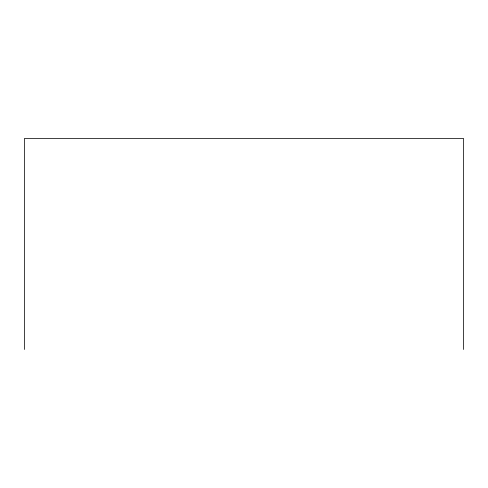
<?xml version="1.0" encoding="UTF-8"?>
<svg xmlns="http://www.w3.org/2000/svg" width="488" height="488" viewBox="0 0 488 488"><rect width="100%" height="100%" fill="white"/><g stroke="black" fill="none" stroke-linecap="round" stroke-linejoin="round"><path stroke-width="0.73" d="M463.6 349.475L463.6 138.525L24.4 138.525L24.4 349.475"/></g></svg>
